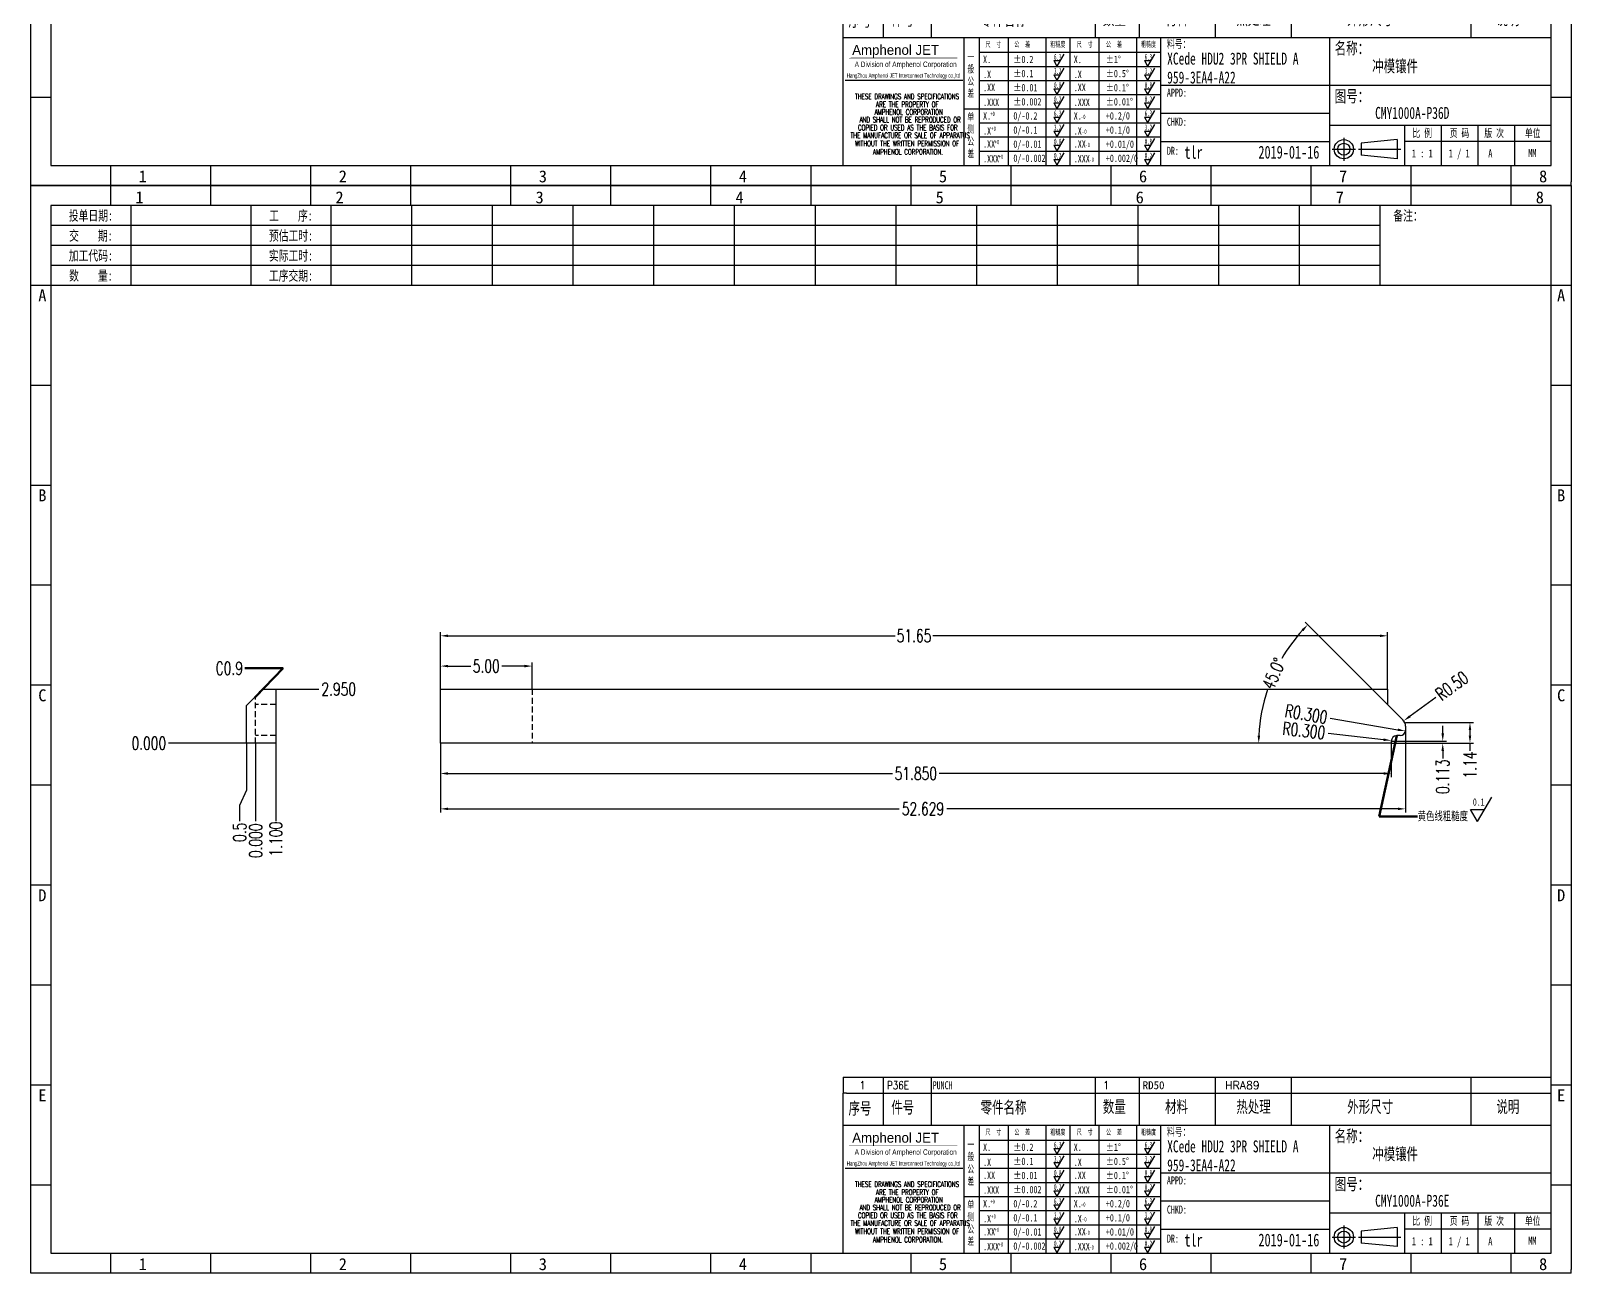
# Model space of a CAD drawing. Header units: millimetres. Extents: x -2852 to 5627, y -2271 to 1849.
# Drawn here: x -778.4 to -694.4, y -126.9 to -59.1 of the extents above; entities that cross this region are included whole.
import ezdxf
from ezdxf.enums import TextEntityAlignment as Align

# ---------------------------------------------------------------- set-up
doc = ezdxf.new("R2010")
doc.units = ezdxf.units.MM
doc.header["$PDSIZE"] = 3
doc.linetypes.add('DASHED2', pattern=[9.525, 6.35, -3.175])
for name, color, linetype in [('1', 7, 'Continuous'), ('11', 4, 'DASHED2'), ('41', 1, 'Continuous')]:
    doc.layers.add(name, color=color, linetype=linetype)
doc.styles.add('CH', font='仿宋_GB2312_0.ttf')
doc.styles.add('jet02', font='simplex.shx', dxfattribs={"width": 0.7})
doc.styles.add('SIMPLEX', font='SIMPLEX')
doc.styles.get("Standard").update_dxf_attribs({"font": '仿宋_GB2312_0.ttf', "width": 0.7})
doc.styles.add('TEXTSTYLE_1', font='TRIUMB.TTF')
doc.styles.add('TEXTSTYLE_2', font='TRIUM.TTF')
doc.styles.add('tk', font='', dxfattribs={"width": 0.7})
doc.styles.add('tk 2', font='仿宋_GB2312_0.ttf', dxfattribs={"width": 0.65})
doc.styles.add('tk 4', font='simplex.shx', dxfattribs={"width": 0.65, "bigfont": 'bigfont.shx'})
doc.styles.get('tk').set_extended_font_data('NSimSun')
doc.dimstyles.new('jet02', dxfattribs={"dimtxt": 3.5, "dimasz": 2.1, "dimexe": 1, "dimexo": 0, "dimgap": 0.5, "dimtad": 0, "dimtoh": 1, "dimdec": 3, "dimzin": 9, "dimdsep": 46, "dimtxsty": 'jet02', "dimcen": 0, "dimclrt": 256, "dimazin": 2, "dimtfac": 1, "dimtdec": 3, "dimtofl": 0, "dimtmove": 0, "dimatfit": 1, "dimfxl": 0, "dimarcsym": 0})

# ---------------------------------------------------------------- blocks, each defined once
blk = doc.blocks.new('A3-N')
at = {"layer": '1', "color": 1}
for p, q in [((0, 0), (0, 296.73)), ((0, 296.73), (420, 296.73)), ((21.82, 291.27), (21.82, 296.73)), ((49.09, 291.27), (49.09, 296.73)), ((76.36, 291.27), (76.36, 296.73)), ((103.64, 291.27), (103.64, 296.73)), ((103.64, 291.27), (103.64, 296.73)), ((103.64, 291.27), (103.64, 296.73)), ((130.91, 291.27), (130.91, 296.73)), ((158.18, 291.27), (158.18, 296.73)), ((185.45, 291.27), (185.45, 296.73)), ((212.73, 291.27), (212.73, 296.73)), ((240, 291.27), (240, 296.73)), ((267.27, 291.27), (267.27, 296.73)), ((294.55, 291.27), (294.55, 296.73)), ((321.82, 291.27), (321.82, 296.73)), ((349.09, 291.27), (349.09, 296.73)), ((376.36, 291.27), (376.36, 296.73)), ((403.64, 291.27), (403.64, 296.73)), ((420, 296.73), (420, 1)), ((5.45, 269.45), (0, 269.45)), ((420, 269.45), (414.55, 269.45)), ((5.45, 242.18), (0, 242.18)), ((420, 242.18), (414.55, 242.18)), ((5.45, 214.91), (0, 214.91)), ((420, 214.91), (414.55, 214.91)), ((5.45, 187.64), (0, 187.64)), ((420, 187.64), (414.55, 187.64)), ((5.45, 160.36), (0, 160.36)), ((420, 160.36), (414.55, 160.36)), ((5.45, 133.09), (0, 133.09)), ((420, 133.09), (414.55, 133.09)), ((5.45, 105.82), (0, 105.82)), ((420, 105.82), (414.55, 105.82)), ((5.45, 78.55), (0, 78.55)), ((420, 78.55), (414.55, 78.55)), ((5.45, 51.27), (0, 51.27)), ((420, 51.27), (414.55, 51.27)), ((222.45, 49.09), (221.45, 49.09)), ((221.45, 49.09), (221.45, 40.36)), ((222.45, 49.09), (414.55, 49.09)), ((232.36, 49.09), (232.36, 40.36)), ((245.45, 49.09), (245.45, 40.36)), ((290.18, 49.09), (290.18, 40.36)), ((302.18, 49.09), (302.18, 40.36)), ((322.91, 49.09), (322.91, 40.36)), ((343.64, 49.09), (343.64, 40.36)), ((392.73, 40.36), (392.73, 49.09)), ((258.55, 40.36), (258.55, 5.44)), ((266.45, 40.36), (266.45, 5.44)), ((276.78, 40.36), (276.78, 5.45)), ((291.18, 40.36), (291.18, 5.45)), ((301.51, 40.37), (301.51, 5.46)), ((308.01, 40.36), (308.01, 5.45)), ((354.09, 40.36), (354.09, 5.45)), ((308.01, 32.39), (258.55, 32.39)), ((308.01, 28.54), (258.55, 28.54)), ((414.55, 27.27), (308.01, 27.27)), ((5.45, 24), (0, 24)), ((308.01, 24.69), (258.55, 24.69)), ((420, 24), (414.55, 24)), ((308.01, 16.99), (258.55, 16.99)), ((354.09, 19.63), (308.01, 19.63)), ((308.01, 13.14), (258.55, 13.14)), ((414.55, 16.36), (354.09, 16.36)), ((374.55, 16.36), (374.55, 5.45)), ((384.55, 16.36), (384.55, 5.45)), ((394.55, 16.36), (394.55, 5.45)), ((404.55, 16.36), (404.55, 5.45)), ((308.01, 9.29), (258.55, 9.29)), ((308.01, 11.99), (354.09, 11.99)), ((372.51, 12.49), (362.69, 11.5)), ((362.69, 11.5), (362.69, 8.23)), ((372.51, 12.49), (372.51, 7.25)), ((414.55, 12), (374.55, 12)), ((21.82, 0), (21.82, 5.45)), ((49.09, 0), (49.09, 5.45)), ((76.36, 0), (76.36, 5.45)), ((103.64, 0), (103.64, 5.45)), ((130.91, 0), (130.91, 5.45)), ((158.18, 0), (158.18, 5.45)), ((185.45, 0), (185.45, 5.45)), ((212.73, 0), (212.73, 5.45)), ((240, 0), (240, 5.45)), ((267.27, 0), (267.27, 5.45)), ((294.55, 0), (294.55, 5.45)), ((321.82, 0), (321.82, 5.45)), ((349.09, 0), (349.09, 5.45)), ((372.51, 7.25), (362.69, 8.23)), ((376.36, 0), (376.36, 5.45)), ((403.64, 0), (403.64, 5.45)), ((1, 0), (0, 0)), ((420, 0), (1, 0)), ((420, 0), (420, 1))]:
    blk.add_line(p, q, dxfattribs=at)
at = {"layer": '1'}
for p, q in [((414.55, 278.18), (414.55, 284.73)), ((221.45, 40.36), (221.45, 5.45)), ((221.45, 40.36), (414.55, 40.36)), ((221.45, 40.36), (414.55, 40.36)), ((254.41, 40.36), (254.41, 5.45)), ((283.28, 40.36), (283.28, 5.45)), ((308.01, 36.24), (258.55, 36.24)), ((222.08, 28.67), (254.12, 28.67)), ((308.01, 20.84), (254.41, 20.84))]:
    blk.add_line(p, q, dxfattribs=at)
at = {"layer": '1', "color": 1, "ltscale": 0.05}
for p, q in [((278.93, 34.04), (279.79, 32.56)), ((278.93, 34.04), (280.65, 34.04)), ((281.68, 35.84), (279.79, 32.56)), ((303.66, 34.05), (304.52, 32.56)), ((303.66, 34.05), (305.38, 34.05)), ((306.41, 35.84), (304.52, 32.56)), ((278.93, 30.19), (279.79, 28.71)), ((278.93, 30.19), (280.65, 30.19)), ((281.68, 31.99), (279.79, 28.71)), ((303.66, 30.2), (305.38, 30.2)), ((303.66, 30.2), (304.52, 28.71)), ((306.41, 31.99), (304.52, 28.71)), ((278.93, 26.34), (279.79, 24.86)), ((278.93, 26.34), (280.65, 26.34)), ((281.68, 28.14), (279.79, 24.86)), ((303.66, 26.35), (304.52, 24.86)), ((303.66, 26.35), (305.38, 26.35)), ((306.41, 28.14), (304.52, 24.86)), ((278.93, 22.49), (280.65, 22.49)), ((278.93, 22.49), (279.79, 21.01)), ((281.68, 24.29), (279.79, 21.01)), ((303.66, 22.5), (305.38, 22.5)), ((303.66, 22.5), (304.52, 21.01)), ((306.41, 24.29), (304.52, 21.01)), ((278.93, 18.66), (279.79, 17.17)), ((278.93, 18.66), (280.65, 18.66)), ((281.68, 20.45), (279.79, 17.17)), ((303.66, 18.66), (304.52, 17.18)), ((303.66, 18.66), (305.38, 18.66)), ((306.41, 20.46), (304.52, 17.18)), ((278.93, 14.81), (280.65, 14.81)), ((278.93, 14.81), (279.79, 13.32)), ((281.68, 16.6), (279.79, 13.32)), ((281.68, 12.75), (279.79, 9.47)), ((303.66, 14.81), (305.38, 14.81)), ((303.66, 14.81), (304.52, 13.33)), ((306.41, 16.61), (304.52, 13.33)), ((306.41, 12.76), (304.52, 9.48)), ((278.93, 10.96), (279.79, 9.47)), ((278.93, 10.96), (280.65, 10.96)), ((281.68, 8.9), (279.79, 5.62)), ((303.66, 10.96), (304.52, 9.48)), ((303.66, 10.96), (305.38, 10.96)), ((306.41, 8.91), (304.52, 5.63)), ((278.93, 7.11), (279.79, 5.62)), ((278.93, 7.11), (280.65, 7.11)), ((303.66, 7.11), (305.38, 7.11)), ((303.66, 7.11), (304.52, 5.63))]:
    blk.add_line(p, q, dxfattribs=at)
at = {"layer": '1', "color": 1, "ltscale": 0.1}
for p, q in [((358.01, 13.02), (358.01, 6.71)), ((354.86, 9.87), (361.17, 9.87)), ((362.03, 9.87), (373.54, 9.87))]:
    blk.add_line(p, q, dxfattribs=at)
at = {"layer": '1'}
blk.add_lwpolyline([(221.45, 5.45), (414.55, 5.45), (414.55, 291.27), (5.45, 291.27), (5.45, 5.45), (414.55, 5.45)], dxfattribs=at)
at = {"layer": '1', "color": 7, "linetype": 'Continuous', "const_width": 0.123}
blk.add_lwpolyline([(223.11, 34.74), (252.6, 34.76)], dxfattribs=at)
at = {"layer": '1', "color": 1}
for radius in [2.62, 1.64]:
    blk.add_circle((358.01, 9.87), radius, dxfattribs=at)
at = {"layer": '41'}
for p, q in [((27.27, 291.27), (27.27, 269.45)), ((60, 291.27), (60, 269.45)), ((81.82, 291.27), (81.82, 269.45)), ((103.82, 291.27), (103.82, 269.45)), ((125.82, 291.27), (125.82, 269.45)), ((147.82, 291.27), (147.82, 269.45)), ((169.82, 291.27), (169.82, 269.45)), ((191.82, 291.27), (191.82, 269.45)), ((213.82, 291.27), (213.82, 269.45)), ((235.82, 291.27), (235.82, 269.45)), ((257.82, 291.27), (257.82, 269.45)), ((279.82, 291.27), (279.82, 269.45)), ((301.82, 291.27), (301.82, 269.45)), ((323.82, 291.27), (323.82, 269.45)), ((345.82, 291.27), (345.82, 269.45)), ((367.82, 291.27), (367.82, 269.45)), ((367.82, 285.82), (5.45, 285.82)), ((367.82, 280.36), (5.45, 280.36)), ((367.82, 274.91), (5.45, 274.91)), ((414.55, 269.45), (5.45, 269.45))]:
    blk.add_line(p, q, dxfattribs=at)
at = {"layer": '1', "color": 1}
for s, p in [('1', (29.64, 295.11)), ('2', (84.18, 295.11)), ('3', (138.73, 295.11)), ('4', (193.27, 295.11)), ('5', (247.82, 295.11)), ('6', (302.36, 295.11)), ('7', (356.91, 295.11)), ('8', (411.45, 295.11)), ('1', (30.53, 4.11)), ('2', (85.08, 4.11)), ('3', (139.62, 4.11)), ('4', (194.17, 4.11)), ('5', (248.72, 4.11)), ('6', (303.26, 4.11)), ('7', (357.81, 4.11)), ('8', (412.35, 4.11))]:
    blk.add_text(s, height=3.27, dxfattribs=at).set_placement(p, align=Align.TOP_CENTER)
at = {"layer": '1', "style": 'tk', "width": 0.7}
for s, p in [('投单日期:', (16.36, 288.55)), ('工    序:', (70.91, 288.55)), ('备注：', (375.51, 288.55)), ('交    期:', (16.36, 283.09)), ('预估工时:', (70.91, 283.09)), ('加工代码:', (16.36, 277.64)), ('实际工时:', (70.91, 277.64)), ('数    量:', (16.36, 272.18)), ('工序交期:', (70.91, 272.18))]:
    blk.add_text(s, height=2.727, dxfattribs=at).set_placement(p, align=Align.MIDDLE)
at = {"layer": '1', "color": 1}
for s, p in [('A', (2.04, 268.36)), ('B', (2.04, 213.82)), ('C', (2.04, 159.27)), ('D', (2.04, 104.73)), ('E', (2.04, 50.18))]:
    blk.add_text(s, height=3.27, dxfattribs=at).set_placement(p, align=Align.TOP_LEFT)
for s, p in [('A', (418.37, 268.36)), ('B', (418.37, 213.82)), ('C', (418.37, 159.27)), ('D', (418.37, 104.73)), ('E', (418.37, 50.18))]:
    blk.add_text(s, height=3.27, dxfattribs=at).set_placement(p, align=Align.TOP_RIGHT)
at = {"layer": '1', "color": 1, "style": 'tk 2', "width": 0.7}
for s, height, p in [('序号', 3.273, (222.96, 43.34)), ('件号', 3.273, (234.62, 43.61)), ('零件名称', 3.273, (258.97, 43.61)), ('数量', 3.273, (292.3, 43.78)), ('材料', 3.273, (309.27, 43.78)), ('热处理', 3.273, (328.71, 43.78)), ('外形尺寸', 3.273, (358.94, 43.78)), ('说明', 3.273, (399.61, 43.78)), ('料号：', 2.182, (309.77, 37.46)), ('名称：', 3.273, (355.52, 35.79)), ('图号：', 3.273, (355.52, 22.7)), ('比 例', 2.182, (376.69, 13.18)), ('页 码', 2.182, (386.85, 13.18)), ('版 次', 2.182, (396.31, 13.18)), ('单位', 2.182, (407.35, 13.18))]:
    blk.add_text(s, height=height, dxfattribs=at).set_placement(p)
at = {"layer": '1', "color": 7, "linetype": 'Continuous', "style": 'TEXTSTYLE_1'}
blk.add_text('Amphenol JET', height=2.7, dxfattribs=at).set_placement((223.96, 35.61))
at = {"layer": '1', "color": 7, "linetype": 'Continuous'}
for s, height, style, width, p in [('A Division of Amphenol Corporation', 1.5, 'TEXTSTYLE_2', 0.7, (224.64, 32.29)), ('HangZhou Amphenol JET Interconnect Technology co.,ltd ', 1.2, 'TEXTSTYLE_2', 0.6, (222.47, 29.36)), ('THESE DRAWINGS AND SPECIFICATIONS', 1.5, 'tk 4', 0.6, (224.73, 23.52)), ('ARE THE PROPERTY OF', 1.5, 'tk 4', 0.6, (230.45, 21.35)), ('AND SHALL NOT BE REPRODUCED OR', 1.5, 'tk 4', 0.6, (225.95, 17.17)), ('AMPHENOL CORPORATION', 1.5, 'tk 4', 0.6, (230.04, 19.27)), ('THE MANUFACTURE OR SALE OF APPARATUS', 1.5, 'tk 4', 0.6, (223.5, 12.92)), ('COPIED OR USED AS THE BASIS FOR', 1.5, 'tk 4', 0.6, (225.54, 15.02)), ('WITHOUT THE WRITTEN PERMISSION OF', 1.5, 'tk 4', 0.6, (224.73, 10.67)), ('AMPHENOL CORPORATION.', 1.5, 'tk 4', 0.6, (229.63, 8.4))]:
    blk.add_text(s, height=height, dxfattribs=dict(at, style=style, width=width)).set_placement(p)
at = {"layer": '1', "color": 1, "style": 'tk 2', "width": 0.7}
for s, p in [('X.', (259.64, 34.37)), ('%%P0.2', (267.9, 34.37)), ('X.', (284.37, 34.37)), ('%%P1%%D', (293.12, 34.37)), ('.X', (259.64, 30.28)), ('%%P0.1', (267.9, 30.52)), ('.X', (284.37, 30.28)), ('%%P0.5%%D', (293.12, 30.52)), ('.XX', (259.64, 26.71)), ('%%P0.01', (267.9, 26.67)), ('.XX', (284.37, 26.71)), ('%%P0.1%%D', (293.12, 26.67)), ('.XXX', (259.64, 22.68)), ('%%P0.002', (267.9, 22.82)), ('.XXX', (284.37, 22.68)), ('%%P0.01%%D', (293.12, 22.82)), ('X.', (259.64, 18.97)), ('0/-0.2', (267.9, 18.97)), ('X.', (284.37, 18.97)), ('+0.2/0', (293.12, 18.97)), ('.X', (259.64, 14.88)), ('0/-0.1', (267.9, 15.12)), ('.X', (284.37, 14.88)), ('+0.1/0', (293.12, 15.12)), ('.XX', (259.64, 11.31)), ('0/-0.01', (267.9, 11.27)), ('0/-0.002', (267.9, 7.42)), ('.XX', (284.37, 11.31)), ('+0.01/0', (293.12, 11.27)), ('+0.002/0', (293.12, 7.42)), ('.XXX', (259.64, 7.28)), ('.XXX', (284.37, 7.28))]:
    blk.add_text(s, height=2, dxfattribs=at).set_placement(p, align=Align.MIDDLE_LEFT)
at = {"layer": '1', "color": 1, "ltscale": 0.05, "style": 'tk 2', "width": 0.5}
for s, p in [('6.3', (279.01, 34.26)), ('6.3', (303.74, 34.27)), ('3.2', (279.01, 30.41)), ('3.2', (303.74, 30.42)), ('0.8', (279.01, 26.56)), ('0.8', (303.74, 26.57)), ('0.2', (279.01, 22.71)), ('0.2', (303.74, 22.72)), ('6.3', (279.01, 18.87)), ('6.3', (303.74, 18.88)), ('3.2', (279.01, 15.02)), ('0.8', (279.01, 11.17)), ('3.2', (303.74, 15.03)), ('0.8', (303.74, 11.18)), ('0.2', (279.01, 7.32)), ('0.2', (303.74, 7.33))]:
    blk.add_text(s, height=1.6, dxfattribs=at).set_placement(p)
at = {"layer": '1', "style": 'tk 2', "width": 0.7}
for s, p in [('APPD:', (309.77, 24.21)), ('CHKD:', (309.77, 16.27)), ('DR:', (309.77, 8.35))]:
    blk.add_text(s, height=2.182, dxfattribs=at).set_placement(p)
at = {"layer": '1', "color": 7, "style": 'tk 2', "width": 0.7}
blk.add_text('MM', height=2.182, dxfattribs=at).set_placement((408.31, 7.75))
at = {"layer": '1', "color": 1, "ltscale": 0.05, "char_height": 1.5, "width": 6.3627, "attachment_point": 1, "style": 'tk 2'}
for s, insert in [('尺  寸', (260.31, 39.25)), ('公  差', (268.17, 39.25)), ('粗糙度', (277.98, 39.25)), ('尺  寸', (285.2, 39.25)), ('公  差', (293.18, 39.25)), ('粗糙度', (302.71, 39.26))]:
    blk.add_mtext(s, dxfattribs=dict(at, insert=insert))
at = {"layer": '1', "ltscale": 0.05, "char_height": 2, "width": 2.5195, "attachment_point": 1, "style": 'tk 2'}
for s, insert in [('一般公差', (255.39, 36.11)), ('单侧公差', (255.39, 19.71))]:
    blk.add_mtext(s, dxfattribs=dict(at, insert=insert))
at = {"layer": '1', "color": 1, "ltscale": 0.05, "char_height": 1.2, "width": 5.1396, "attachment_point": 1, "line_spacing_factor": 0.8, "style": 'tk 2'}
for s, insert in [('+0', (261.58, 20.13)), ('-0', (286.31, 19.33)), ('+0', (261.88, 16.09)), ('-0', (286.61, 15.29)), ('+0', (262.79, 12.45)), ('+0', (263.87, 8.44)), ('-0', (287.51, 11.65)), ('-0', (288.59, 7.64))]:
    blk.add_mtext(s, dxfattribs=dict(at, insert=insert))
at = {"layer": '1', "style": 'tk 2', "width": 0.7}
for tag, p in [('PATR-NO1', (309.84, 32.96)), ('TITLE', (365.74, 30.9)), ('PATR-NO2', (309.84, 27.81)), ('DWG-NO:', (366.54, 18.14))]:
    blk.add_attdef(tag, p, '', height=3.27, dxfattribs=at)
at = {"layer": '1', "color": 1, "style": 'tk 2', "width": 0.7}
for tag, p in [('DRAW', (314.55, 7.27)), ('DATE', (334.72, 7.32))]:
    blk.add_attdef(tag, p, '', height=3.49, dxfattribs=at)
at = {"layer": '1', "style": 'tk 2', "width": 0.7}
for tag, p in [('SCALE', (376.55, 8.73)), ('SHEET', (386.6, 8.72)), ('REV', (397.38, 8.73))]:
    blk.add_attdef(tag, text='', height=2.18, dxfattribs=at).set_placement(p, align=Align.MIDDLE_LEFT)
blk = doc.blocks.new('FB3')
at = {"layer": '1', "color": 1}
for p, q in [((0, 4.36), (193.09, 4.36)), ((0, 4.36), (0, 0)), ((10.91, 4.36), (10.91, 0)), ((24, 4.36), (24, 0)), ((68.73, 4.36), (68.73, 0)), ((80.73, 4.36), (80.73, 0)), ((101.45, 4.36), (101.45, 0)), ((122.18, 4.36), (122.18, 0)), ((171.27, 0), (171.27, 4.36))]:
    blk.add_line(p, q, dxfattribs=at)
at = {"layer": '1'}
for tag, style, p in [('ITEM', 'SIMPLEX', (4.36, 2.18)), ('PARTNO', 'SIMPLEX', (12, 2.18)), ('QTY', 'SIMPLEX', (74.18, 2.18)), ('MATL', 'CH', (81.72, 2.18)), ('FINISH', 'SIMPLEX', (104.17, 2.18)), ('SPEC', 'SIMPLEX', (130.91, 2.18)), ('REMARK', 'SIMPLEX', (174.06, 2.18))]:
    blk.add_attdef(tag, text='', height=2.18, dxfattribs=dict(at, style=style)).set_placement(p, align=Align.MIDDLE_LEFT)
at = {"layer": '1', "style": 'tk', "width": 0.7}
blk.add_attdef('DIE', text='', height=2.18, dxfattribs=at).set_placement((24.43, 2.18), align=Align.MIDDLE_LEFT)
blk = doc.blocks.new('*D2481')
at = {"layer": '41', "ltscale": 0.05}
blk.add_line((149.098, -2550.429), (144.354, -2550.429), dxfattribs=at)
at = {"layer": 'Defpoints', "color": 0, "ltscale": 0.05}
for p in [(144.354, -2550.429), (149.098, -2550.429), (149.098, -2550.429)]:
    blk.add_point(p, dxfattribs=at)
at = {"layer": '41', "ltscale": 0.05, "insert": (143.274, -2550.429), "char_height": 0.7, "attachment_point": 5, "style": 'jet02'}
blk.add_mtext('0.000', dxfattribs=at)
blk = doc.blocks.new('*D2482')
at = {"layer": '41', "ltscale": 0.05}
blk.add_line((150.198, -2547.479), (152.547, -2547.479), dxfattribs=at)
at = {"layer": 'Defpoints', "color": 0, "ltscale": 0.05}
for p in [(150.198, -2547.479), (152.547, -2547.479), (149.098, -2550.429)]:
    blk.add_point(p, dxfattribs=at)
at = {"layer": '41', "ltscale": 0.05, "insert": (153.627, -2547.479), "char_height": 0.7, "attachment_point": 5, "style": 'jet02'}
blk.add_mtext('2.950', dxfattribs=at)
blk = doc.blocks.new('*D2483')
at = {"layer": '41', "ltscale": 0.05}
blk.add_line((149.098, -2550.429), (149.098, -2554.673), dxfattribs=at)
at = {"layer": 'Defpoints', "color": 0, "ltscale": 0.05}
for p in [(149.098, -2550.429), (149.098, -2550.429), (149.098, -2554.673)]:
    blk.add_point(p, dxfattribs=at)
at = {"layer": '41', "ltscale": 0.05, "insert": (149.098, -2555.753), "char_height": 0.7, "attachment_point": 5, "rotation": 90, "style": 'jet02'}
blk.add_mtext('0.000', dxfattribs=at)
blk = doc.blocks.new('*D2484')
at = {"layer": '41', "ltscale": 0.05}
for p, q in [((148.598, -2550.429), (148.598, -2552.993)), ((148.598, -2552.993), (148.223, -2553.833)), ((148.223, -2553.833), (148.223, -2554.673))]:
    blk.add_line(p, q, dxfattribs=at)
at = {"layer": 'Defpoints', "color": 0, "ltscale": 0.05}
for p in [(148.598, -2550.429), (149.098, -2550.429), (148.223, -2554.673)]:
    blk.add_point(p, dxfattribs=at)
at = {"layer": '41', "ltscale": 0.05, "insert": (148.223, -2555.287), "char_height": 0.7, "attachment_point": 5, "rotation": 90, "style": 'jet02'}
blk.add_mtext('0.5', dxfattribs=at)
blk = doc.blocks.new('*D2485')
at = {"layer": '41', "ltscale": 0.05}
blk.add_line((150.198, -2550.429), (150.198, -2554.673), dxfattribs=at)
at = {"layer": 'Defpoints', "color": 0, "ltscale": 0.05}
for p in [(149.098, -2550.429), (150.198, -2550.429), (150.198, -2554.673)]:
    blk.add_point(p, dxfattribs=at)
at = {"layer": '41', "ltscale": 0.05, "insert": (150.198, -2555.66), "char_height": 0.7, "attachment_point": 5, "rotation": 90, "style": 'jet02'}
blk.add_mtext('1.100', dxfattribs=at)
blk = doc.blocks.new('*D2486')
at = {"layer": '41', "ltscale": 0.05}
for p, q in [((159.173, -2547.479), (159.173, -2546.021)), ((164.173, -2547.479), (164.173, -2546.021)), ((159.593, -2546.221), (160.827, -2546.221)), ((163.753, -2546.221), (162.52, -2546.221))]:
    blk.add_line(p, q, dxfattribs=at)
for points in [[(159.593, -2546.151), (159.593, -2546.291), (159.173, -2546.221)], [(163.753, -2546.151), (163.753, -2546.291), (164.173, -2546.221)]]:
    blk.add_solid(points, dxfattribs=at)
at = {"layer": 'Defpoints', "color": 0, "ltscale": 0.05}
for p in [(164.173, -2546.221), (159.173, -2547.479), (164.173, -2547.479)]:
    blk.add_point(p, dxfattribs=at)
at = {"layer": '41', "ltscale": 0.05, "insert": (161.673, -2546.221), "char_height": 0.7, "attachment_point": 5, "style": 'jet02'}
blk.add_mtext('5.00', dxfattribs=at)
blk = doc.blocks.new('*D2487')
at = {"layer": '41', "ltscale": 0.05}
for p, q in [((159.173, -2550.429), (159.173, -2552.281)), ((211.023, -2550.429), (211.023, -2552.281)), ((159.593, -2552.081), (183.832, -2552.081)), ((210.603, -2552.081), (186.365, -2552.081))]:
    blk.add_line(p, q, dxfattribs=at)
for points in [[(159.593, -2552.011), (159.593, -2552.151), (159.173, -2552.081)], [(210.603, -2552.011), (210.603, -2552.151), (211.023, -2552.081)]]:
    blk.add_solid(points, dxfattribs=at)
at = {"layer": 'Defpoints', "color": 0, "ltscale": 0.05}
for p in [(159.173, -2550.429), (211.023, -2550.429), (211.023, -2552.081)]:
    blk.add_point(p, dxfattribs=at)
at = {"layer": '41', "ltscale": 0.05, "insert": (185.098, -2552.081), "char_height": 0.7, "attachment_point": 5, "style": 'jet02'}
blk.add_mtext('51.850', dxfattribs=at)
blk = doc.blocks.new('*D2488')
at = {"layer": '41', "ltscale": 0.05}
for p, q in [((159.173, -2547.479), (159.173, -2544.368)), ((159.593, -2544.568), (183.965, -2544.568)), ((210.403, -2544.568), (186.032, -2544.568)), ((210.823, -2547.479), (210.823, -2544.368))]:
    blk.add_line(p, q, dxfattribs=at)
for points in [[(159.593, -2544.498), (159.593, -2544.638), (159.173, -2544.568)], [(210.403, -2544.498), (210.403, -2544.638), (210.823, -2544.568)]]:
    blk.add_solid(points, dxfattribs=at)
at = {"layer": 'Defpoints', "color": 0, "ltscale": 0.05}
for p in [(210.823, -2544.568), (159.173, -2547.479), (210.823, -2547.479)]:
    blk.add_point(p, dxfattribs=at)
at = {"layer": '41', "ltscale": 0.05, "insert": (184.998, -2544.568), "char_height": 0.7, "attachment_point": 5, "style": 'jet02'}
blk.add_mtext('51.65', dxfattribs=at)
blk = doc.blocks.new('*D2489')
at = {"layer": '41', "ltscale": 0.05}
for p, q in [((213.831, -2549.896), (213.831, -2549.476)), ((211.023, -2550.316), (214.031, -2550.316)), ((211.023, -2550.429), (214.031, -2550.429)), ((213.831, -2550.849), (213.831, -2551.269))]:
    blk.add_line(p, q, dxfattribs=at)
for points in [[(213.761, -2549.896), (213.901, -2549.896), (213.831, -2550.316)], [(213.761, -2550.849), (213.901, -2550.849), (213.831, -2550.429)]]:
    blk.add_solid(points, dxfattribs=at)
at = {"layer": 'Defpoints', "color": 0, "ltscale": 0.05}
for p in [(211.023, -2550.316), (211.023, -2550.429), (213.831, -2550.429)]:
    blk.add_point(p, dxfattribs=at)
at = {"layer": '41', "ltscale": 0.05, "insert": (213.831, -2552.256), "char_height": 0.7, "attachment_point": 5, "rotation": 90, "style": 'jet02'}
blk.add_mtext('0.113', dxfattribs=at)
blk = doc.blocks.new('*D2490')
at = {"layer": '41', "ltscale": 0.05}
blk.add_line((207.577, -2549.889), (210.608, -2550.234), dxfattribs=at)
blk.add_solid([(210.616, -2550.165), (210.6, -2550.304), (211.025, -2550.282)], dxfattribs=at)
at = {"layer": 'Defpoints', "color": 0, "ltscale": 0.05}
for p in [(211.025, -2550.282), (211.323, -2550.316)]:
    blk.add_point(p, dxfattribs=at)
at = {"layer": '41', "ltscale": 0.05, "insert": (206.26, -2549.738), "char_height": 0.7, "attachment_point": 5, "rotation": 353.49101, "style": 'jet02'}
blk.add_mtext('R0.300', dxfattribs=at)
blk = doc.blocks.new('*D2491')
at = {"layer": '41', "ltscale": 0.05}
blk.add_line((207.693, -2549.061), (211.384, -2549.696), dxfattribs=at)
blk.add_solid([(211.396, -2549.627), (211.373, -2549.765), (211.798, -2549.767)], dxfattribs=at)
at = {"layer": 'Defpoints', "color": 0, "ltscale": 0.05}
for p in [(211.503, -2549.716), (211.798, -2549.767)]:
    blk.add_point(p, dxfattribs=at)
at = {"layer": '41', "ltscale": 0.05, "insert": (206.387, -2548.837), "char_height": 0.7, "attachment_point": 5, "rotation": 350.24876, "style": 'jet02'}
blk.add_mtext('R0.300', dxfattribs=at)
blk = doc.blocks.new('*D2492')
at = {"layer": '41', "ltscale": 0.05}
blk.add_line((213.448, -2547.938), (212.047, -2548.958), dxfattribs=at)
blk.add_solid([(212.006, -2548.901), (212.088, -2549.014), (211.707, -2549.205)], dxfattribs=at)
at = {"layer": 'Defpoints', "color": 0, "ltscale": 0.05}
for p in [(211.707, -2549.205), (211.303, -2549.499)]:
    blk.add_point(p, dxfattribs=at)
at = {"layer": '41', "ltscale": 0.05, "insert": (214.331, -2547.296), "char_height": 0.7, "attachment_point": 5, "rotation": 36.02975, "style": 'jet02'}
blk.add_mtext('R0.50', dxfattribs=at)
blk = doc.blocks.new('*D2493')
at = {"layer": '41', "ltscale": 0.05}
for p, q in [((211.803, -2549.292), (215.517, -2549.292)), ((215.317, -2549.712), (215.317, -2550.009)), ((211.023, -2550.429), (215.517, -2550.429)), ((215.317, -2550.429), (215.317, -2550.849))]:
    blk.add_line(p, q, dxfattribs=at)
for points in [[(215.247, -2549.712), (215.387, -2549.712), (215.317, -2549.292)], [(215.247, -2550.009), (215.387, -2550.009), (215.317, -2550.429)]]:
    blk.add_solid(points, dxfattribs=at)
at = {"layer": 'Defpoints', "color": 0, "ltscale": 0.05}
for p in [(211.803, -2549.292), (211.023, -2550.429), (215.317, -2550.429)]:
    blk.add_point(p, dxfattribs=at)
at = {"layer": '41', "ltscale": 0.05, "insert": (215.317, -2551.614), "char_height": 0.7, "attachment_point": 5, "rotation": 90, "style": 'jet02'}
blk.add_mtext('1.14', dxfattribs=at)
blk = doc.blocks.new('*D2494')
at = {"layer": '41', "ltscale": 0.05}
for p, q in [((211.803, -2549.716), (211.803, -2554.209)), ((159.173, -2550.429), (159.173, -2554.209)), ((159.593, -2554.009), (184.186, -2554.009)), ((211.383, -2554.009), (186.79, -2554.009))]:
    blk.add_line(p, q, dxfattribs=at)
for points in [[(159.593, -2553.939), (159.593, -2554.079), (159.173, -2554.009)], [(211.383, -2553.939), (211.383, -2554.079), (211.803, -2554.009)]]:
    blk.add_solid(points, dxfattribs=at)
at = {"layer": 'Defpoints', "color": 0, "ltscale": 0.05}
for p in [(211.803, -2549.716), (159.173, -2550.429), (159.173, -2554.009)]:
    blk.add_point(p, dxfattribs=at)
at = {"layer": '41', "ltscale": 0.05, "insert": (185.488, -2554.009), "char_height": 0.7, "attachment_point": 5, "style": 'jet02'}
blk.add_mtext('52.629', dxfattribs=at)
blk = doc.blocks.new('*D2495')
at = {"layer": '41', "ltscale": 0.05}
blk.add_line((210.823, -2548.312), (206.332, -2543.822), dxfattribs=at)
for start, end in [(137.63183, 149.64469), (161.29812, 177.36817)]:
    blk.add_arc((212.94, -2550.429), 9.144, start, end, dxfattribs=at)
for points in [[(206.133, -2544.218), (206.234, -2544.315), (206.474, -2543.963)], [(203.875, -2550.011), (203.735, -2550.008), (203.796, -2550.429)]]:
    blk.add_solid(points, dxfattribs=at)
at = {"layer": 'Defpoints', "color": 0, "ltscale": 0.05}
for p in [(204.107, -2548.062), (210.823, -2548.312), (211.656, -2549.145), (159.173, -2550.429), (211.023, -2550.429)]:
    blk.add_point(p, dxfattribs=at)
at = {"layer": '41', "ltscale": 0.05, "insert": (204.621, -2546.633), "char_height": 0.7, "attachment_point": 5, "rotation": 65.47141, "style": 'jet02'}
blk.add_mtext('45.0°', dxfattribs=at)

msp = doc.modelspace()

# ---------------------------------------------------------------- linework, layer by layer
at = {"layer": '1', "ltscale": 0.05}
for p, q in [((-756.0345, -97.9992), (-756.0345, -95.0492)), ((-756.0345, -95.0492), (-704.3845, -95.0492)), ((-704.3845, -95.0492), (-704.3845, -95.8825)), ((-704.3845, -95.8825), (-703.5515, -96.7155)), ((-704.1845, -97.9992), (-756.0345, -97.9992))]:
    msp.add_line(p, q, dxfattribs=at)
at = {"layer": '1', "color": 2, "ltscale": 0.05}
for p, q in [((-703.405, -97.0691), (-703.405, -97.2863)), ((-704.1845, -97.8863), (-704.1845, -97.9992)), ((-703.705, -97.5863), (-703.8845, -97.5863))]:
    msp.add_line(p, q, dxfattribs=at)
at = {"layer": '1', "ltscale": 0.05}
msp.add_lwpolyline([(-765.7095, -95.0492), (-765.0095, -95.0492), (-765.0095, -97.9992), (-766.6095, -97.9992), (-766.6095, -95.9492)], close=True, dxfattribs=at)
at = {"layer": '1', "color": 2, "ltscale": 0.05}
for centre, start, end in [((-703.705, -97.2863), 270, 0), ((-703.8845, -97.8863), 90, 180)]:
    msp.add_arc(centre, 0.3, start, end, dxfattribs=at)
at = {"layer": '1', "ltscale": 0.05}
msp.add_arc((-703.905, -97.0691), 0.5, 360, 45, dxfattribs=at)
at = {"layer": '11', "ltscale": 0.05}
for p, q in [((-766.1095, -97.9992), (-766.1095, -95.4492)), ((-751.0345, -95.0492), (-751.0345, -97.9992)), ((-765.0095, -95.8825), (-766.1095, -95.8825)), ((-765.0095, -97.5863), (-766.1095, -97.5863))]:
    msp.add_line(p, q, dxfattribs=at)
at = {"layer": '41', "color": 2, "ltscale": 0.05}
for p, q in [((-699.4766, -102.2738), (-699.8615, -101.6071)), ((-699.8615, -101.6071), (-699.0917, -101.6071)), ((-699.4766, -102.2738), (-698.7068, -100.9404))]:
    msp.add_line(p, q, dxfattribs=at)

# ---------------------------------------------------------------- block references
at = {"layer": '1', "ltscale": 0.05, "xscale": 0.2000000000000455, "yscale": 0.2000000000000455, "zscale": 0.2000000000000455}
for p, values in [((-778.3712, -67.5672), {'DWG-NO:': 'CMY1000A-P36D', 'TITLE': '冲模镶件', 'REV': 'A', 'SHEET': '1 / 1', 'DRAW': 'tlr', 'DATE': '2019-01-16', 'PATR-NO1': 'XCede HDU2 3PR SHIELD A', 'PATR-NO2': '959-3EA4-A22', 'SCALE': '1 : 1'}), ((-778.3712, -126.9126), {'DWG-NO:': 'CMY1000A-P36E', 'TITLE': '冲模镶件', 'REV': 'A', 'SHEET': '1 / 1', 'DRAW': 'tlr', 'DATE': '2019-01-16', 'PATR-NO1': 'XCede HDU2 3PR SHIELD A', 'PATR-NO2': '959-3EA4-A22', 'SCALE': '1 : 1'})]:
    msp.add_blockref('A3-N', p, dxfattribs=at).add_auto_attribs(values)
at = {"layer": '1', "ltscale": 0.05}
ref = msp.add_blockref('FB3', (-734.0803, -117.0944), dxfattribs=dict(at, xscale=0.2000000000000455, yscale=0.2000000000000455, zscale=0.2000000000000455))
ref.add_attrib('PARTNO', 'P36E', dxfattribs={"height": 0.43636, "style": 'SIMPLEX', "width": 0.8}).set_placement((-731.6803, -116.6581), align=Align.MIDDLE_LEFT)
ref.add_attrib('ITEM', '1', dxfattribs={"height": 0.4364, "style": 'SIMPLEX'}).set_placement((-733.2076, -116.6581), align=Align.MIDDLE_LEFT)
ref.add_attrib('DIE', 'PUNCH', dxfattribs={"height": 0.43636, "style": 'tk', "width": 0.7}).set_placement((-729.1943, -116.6581), align=Align.MIDDLE_LEFT)
ref.add_attrib('QTY', '1', dxfattribs={"height": 0.4364, "style": 'SIMPLEX'}).set_placement((-719.9204, -116.6581), align=Align.MIDDLE_LEFT)
ref.add_attrib('MATL', 'RD50', dxfattribs={"height": 0.43636, "style": 'CH'}).set_placement((-717.7371, -116.6581), align=Align.MIDDLE_LEFT)
ref.add_attrib('FINISH', 'HRA89', dxfattribs={"height": 0.43636, "style": 'SIMPLEX'}).set_placement((-713.2458, -116.6581), align=Align.MIDDLE_LEFT)

# ---------------------------------------------------------------- texts
at = {"layer": '41', "color": 2, "ltscale": 0.05, "style": 'tk 2', "width": 0.65}
msp.add_text('0.1', height=0.4, dxfattribs=at).set_placement((-699.733, -101.4073))
at = {"layer": '41', "ltscale": 0.05, "insert": (-766.8024, -93.9093), "char_height": 0.7, "attachment_point": 6, "style": 'jet02'}
msp.add_mtext('C0.9', dxfattribs=at)
at = {"layer": '41', "color": 2, "ltscale": 0.05, "insert": (-702.744, -101.9992), "char_height": 0.466667, "attachment_point": 4, "style": 'jet02'}
msp.add_mtext('{\\fSimSun|b0|i0|c134|p54;黄色线粗糙度}', dxfattribs=at)

# ---------------------------------------------------------------- dimensions: what is measured, and where the dimension line sits
at = {"layer": '41', "ltscale": 0.05}
dim = msp.add_angular_dim_2l(base=(-711.1006, -95.6325), line1=((-704.1845, -97.9992), (-756.0345, -97.9992)), line2=((-704.3845, -95.8825), (-703.5515, -96.7155)), dimstyle='jet02', override={"dimscale": 0.2, "dimtoh": 0, "dimdec": 1, "dimzin": 1, "dimclrd": 256, "dimclre": 256, "dimadec": 1, "dimazin": 0, "dimatfit": 3, "dimlwd": 65535, "dimlwe": 65535}, dxfattribs=at)
dim.commit()
dim.dimension.update_dxf_attribs({"geometry": '*D2495', "text_midpoint": (-710.5869, -94.203), "dimtype": 130, "insert": (-915.2077, 2452.4298)})
for base, p1, p2, override, picture, middle, set_off in [((-704.3845, -92.1383), (-756.0345, -95.0492), (-704.3845, -95.0492), {"dimscale": 0.2, "dimtoh": 0, "dimdec": 2, "dimzin": 1, "dimclrd": 256, "dimclre": 256, "dimazin": 0, "dimatfit": 3, "dimlwd": 65535, "dimlwe": 65535}, '*D2488', (-730.2095, -92.1383), (-915.2077, 2452.4298)), ((-751.0345, -93.7914), (-756.0345, -95.0492), (-751.0345, -95.0492), {"dimscale": 0.2, "dimtoh": 0, "dimdec": 2, "dimzin": 1, "dimclrd": 256, "dimclre": 256, "dimazin": 0, "dimatfit": 3, "dimlwd": 65535, "dimlwe": 65535}, '*D2486', (-753.5345, -93.7914), (-915.2077, 2452.4298)), ((-756.0345292894, -101.5789506396), (-703.4050292894, -97.2862505248), (-756.0345292894, -97.9991949802), {"dimscale": 0.2, "dimtoh": 0, "dimzin": 1, "dimclrd": 256, "dimclre": 256, "dimadec": 3, "dimazin": 0, "dimatfit": 3, "dimlwd": 65535, "dimlwe": 65535}, '*D2494', (-729.7197792894, -101.5789506396), (-915.2077048823, 2452.4298167741))]:
    dim = msp.add_linear_dim(base=base, p1=p1, p2=p2, dimstyle='jet02', override=override, dxfattribs=at)
    dim.commit()
    dim.dimension.update_dxf_attribs({"geometry": picture, "text_midpoint": middle, "insert": set_off})
for center, mpoint, override, picture, middle in [((-703.905, -97.0691), (-703.5007, -96.775), {"dimscale": 0.2, "dimtoh": 0, "dimdec": 2, "dimzin": 1, "dimclrd": 256, "dimclre": 256, "dimazin": 0, "dimatfit": 3, "dimlwd": 65535, "dimlwe": 65535}, '*D2492', (-700.8768, -94.8666)), ((-703.705, -97.2863), (-703.4094, -97.3371), {"dimscale": 0.2, "dimtoh": 0, "dimzin": 1, "dimclrd": 256, "dimclre": 256, "dimadec": 3, "dimazin": 0, "dimatfit": 3, "dimlwd": 65535, "dimlwe": 65535}, '*D2491', (-708.8209, -96.4071)), ((-703.8845, -97.8863), (-704.1826, -97.8522), {"dimscale": 0.2, "dimtoh": 0, "dimzin": 1, "dimclrd": 256, "dimclre": 256, "dimadec": 3, "dimazin": 0, "dimatfit": 3, "dimlwd": 65535, "dimlwe": 65535}, '*D2490', (-708.9476, -97.3086))]:
    dim = msp.add_radius_dim(center=center, mpoint=mpoint, dimstyle='jet02', override=override, dxfattribs=at)
    dim.commit()
    dim.dimension.update_dxf_attribs({"geometry": picture, "text_midpoint": middle, "dimtype": 132, "insert": (-915.2077, 2452.4298)})
for feature_location, offset, dtype, origin, override, picture, middle, set_off in [((-765.0095, -95.0492), (2.3485, 0), 0, (-766.1095, -97.9992), {"dimscale": 0.2, "dimtoh": 0, "dimzin": 1, "dimclrd": 256, "dimclre": 256, "dimadec": 3, "dimazin": 0, "dimatfit": 3, "dimlwd": 65535, "dimlwe": 65535}, '*D2482', (-761.5811, -95.0492), (-915.2077, 2452.4298)), ((-766.1095469363, -97.9991949802), (-4.7443155632, 0), 0, (-766.1095469363, -97.9991949802), {"dimscale": 0.2, "dimtoh": 0, "dimzin": 1, "dimclrd": 256, "dimclre": 256, "dimadec": 3, "dimazin": 0, "dimatfit": 3, "dimlwd": 65535, "dimlwe": 65535}, '*D2481', (-771.9338624995, -97.9991949802), (-915.2077048823, 2452.4298167741)), ((-766.6095, -97.9992), (-0.375, -4.2443), 1, (-766.1095, -97.9992), {"dimscale": 0.2, "dimtoh": 0, "dimdec": 1, "dimzin": 1, "dimclrd": 256, "dimclre": 256, "dimadec": 1, "dimazin": 0, "dimatfit": 3, "dimlwd": 65535, "dimlwe": 65535}, '*D2484', (-766.9845, -102.8568), (-915.2077, 2452.4298)), ((-766.1095469363, -97.9991949802), (0, -4.2443155632), 1, (-766.1095469363, -97.9991949802), {"dimscale": 0.2, "dimtoh": 0, "dimzin": 1, "dimclrd": 256, "dimclre": 256, "dimadec": 3, "dimazin": 0, "dimatfit": 3, "dimlwd": 65535, "dimlwe": 65535}, '*D2483', (-766.1095469363, -103.3235105434), (-915.2077048823, 2452.4298167741)), ((-765.0095, -97.9992), (0, -4.2443), 1, (-766.1095, -97.9992), {"dimscale": 0.2, "dimtoh": 0, "dimzin": 1, "dimclrd": 256, "dimclre": 256, "dimadec": 3, "dimazin": 0, "dimatfit": 3, "dimlwd": 65535, "dimlwe": 65535}, '*D2485', (-765.0095, -103.2302), (-915.2077, 2452.4298))]:
    dim = msp.add_ordinate_dim(feature_location=feature_location, offset=offset, dtype=dtype, origin=origin, dimstyle='jet02', override=override, dxfattribs=at)
    dim.commit()
    dim.dimension.update_dxf_attribs({"geometry": picture, "text_midpoint": middle, "insert": set_off})
for base, p1, override, picture, middle in [((-699.8911, -97.9992), (-703.405, -96.862), {"dimscale": 0.2, "dimtoh": 0, "dimdec": 2, "dimzin": 1, "dimclrd": 256, "dimclre": 256, "dimazin": 0, "dimatfit": 3, "dimlwd": 65535, "dimlwe": 65535}, '*D2493', (-699.8911, -99.1842)), ((-701.3771, -97.9992), (-704.1845, -97.8863), {"dimscale": 0.2, "dimtoh": 0, "dimzin": 1, "dimclrd": 256, "dimclre": 256, "dimadec": 3, "dimazin": 0, "dimatfit": 3, "dimlwd": 65535, "dimlwe": 65535}, '*D2489', (-701.3771, -99.8259))]:
    dim = msp.add_linear_dim(base=base, p1=p1, p2=(-704.1845, -97.9992), angle=90, dimstyle='jet02', override=override, dxfattribs=at)
    dim.commit()
    dim.dimension.update_dxf_attribs({"geometry": picture, "text_midpoint": middle, "insert": (-915.2077, 2452.4298)})
dim = msp.add_linear_dim(base=(-704.1845, -99.651), p1=(-756.0345, -97.9992), p2=(-704.1845, -97.9992), dimstyle='jet02', override={"dimscale": 0.2, "dimtoh": 0, "dimzin": 1, "dimclrd": 256, "dimclre": 256, "dimadec": 3, "dimazin": 0, "dimatfit": 3, "dimlwd": 65535, "dimlwe": 65535}, dxfattribs=at)
dim.commit()
dim.dimension.update_dxf_attribs({"geometry": '*D2487', "text_midpoint": (-730.1095, -99.651), "dimtype": 128, "insert": (-915.2077, 2452.4298)})

# ---------------------------------------------------------------- leaders
at = {"layer": '41', "ltscale": 0.05, "annotation_type": 0, "has_hookline": 1, "hookline_direction": 1, "text_width": 1.4933}
msp.add_leader([(-766.1595, -95.4992), (-764.6024, -93.9093), (-766.7024, -93.9093)], dimstyle='jet02', override={"dimscale": 0.2, "dimtoh": 0, "dimdec": 2, "dimzin": 1, "dimclrd": 256, "dimclre": 256, "dimazin": 0, "dimatfit": 3, "dimlwd": 65535, "dimlwe": 65535}, dxfattribs=at)
at = {"layer": '41', "color": 2, "ltscale": 0.05, "annotation_type": 0, "has_hookline": 1, "hookline_direction": 0, "text_width": 2.7593}
msp.add_leader([(-703.8845, -97.5863), (-704.844, -101.9992), (-702.744, -101.9992)], dimstyle='jet02', override={"dimscale": 0.1, "dimexe": 0, "dimgap": 0, "dimtoh": 0, "dimdec": 1, "dimzin": 1, "dimdle": 0.05, "dimclrd": 2, "dimclre": 256, "dimadec": 1, "dimazin": 0, "dimtp": 0.05, "dimtm": 0.05, "dimatfit": 3, "dimtolj": 1, "dimtzin": 0, "dimlwd": 65535}, dxfattribs=at)

doc.saveas('drawing.dxf')
